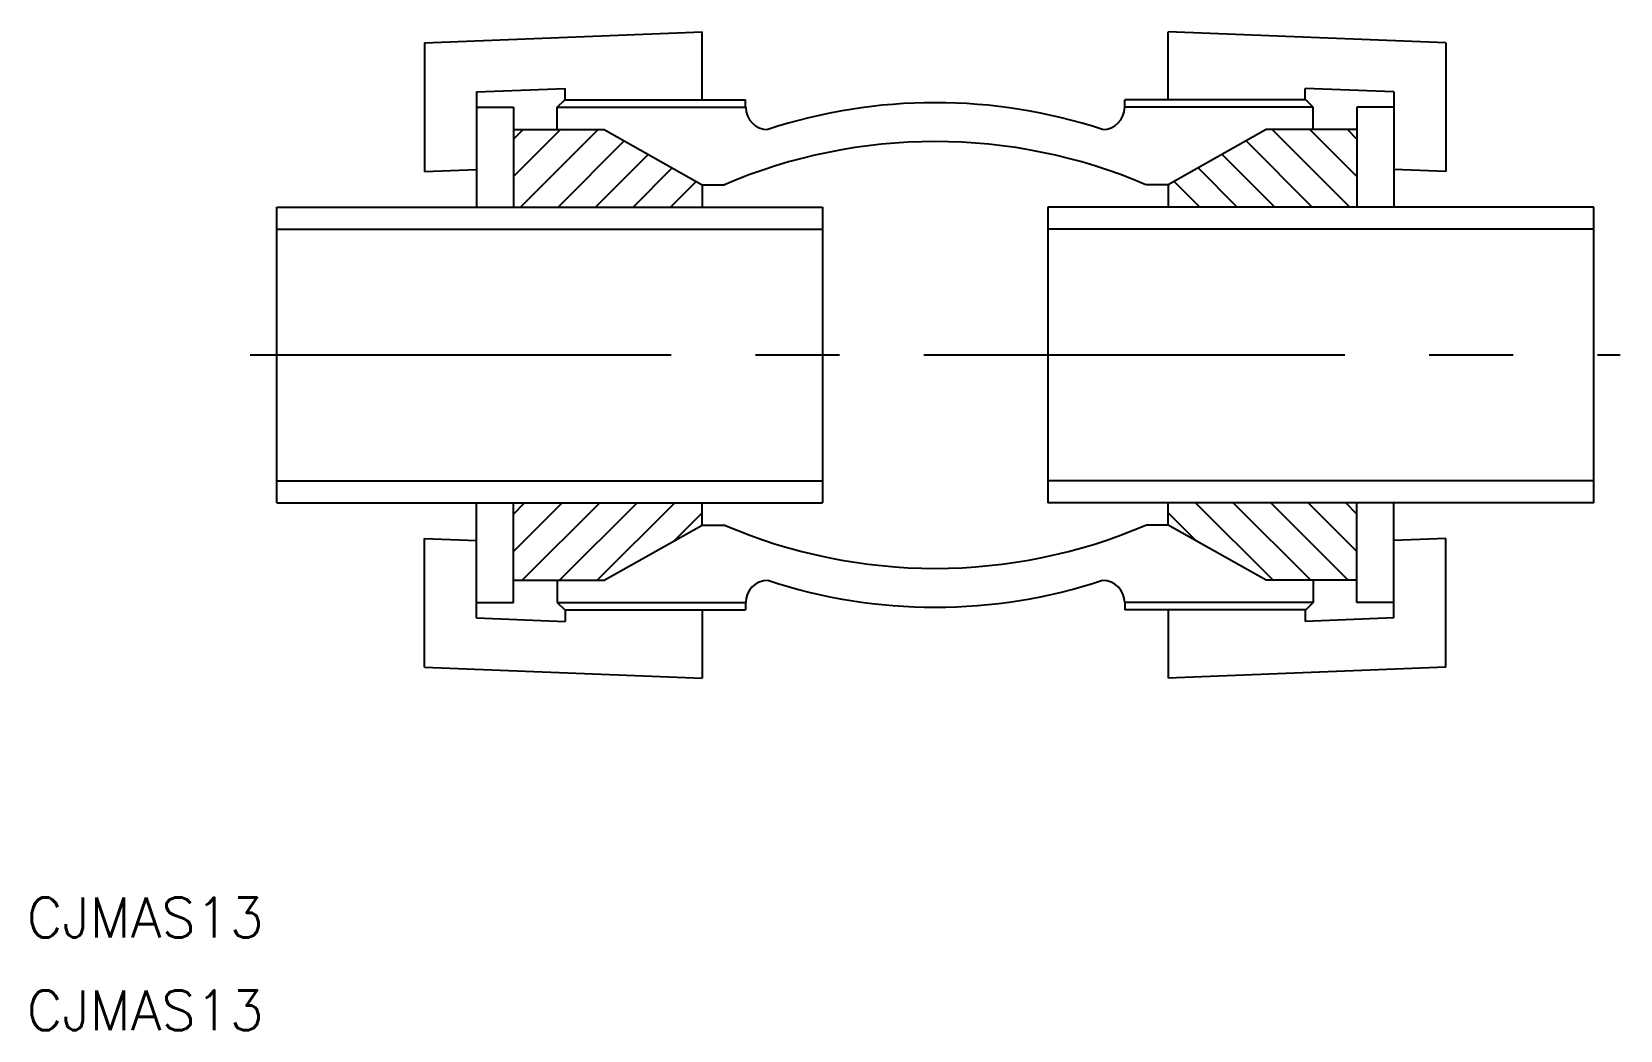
# Model space of a CAD drawing. Extents: x -68 to 52, y -51 to 24.
import ezdxf

# ---------------------------------------------------------------- set-up
doc = ezdxf.new("R2010")
doc.units = 0
doc.linetypes.add('CENTER', pattern=[50.8, 31.75, -6.35, 6.35, -6.35])
doc.layers.get('0').update_dxf_attribs({"linetype": 'CONTINUOUS'})
doc.layers.add('CENTER', color=1, linetype='CENTER')
doc.styles.get("Standard").update_dxf_attribs({"font": 'txt.shx', "height": 3, "bigfont": 'bigfont.shx'})

msp = doc.modelspace()

# ---------------------------------------------------------------- linework, layer by layer
at = {"color": 7, "linetype": 'CONTINUOUS'}
for p, q in [((-38.5, 23.55), (-17.57, 24.38)), ((-17.57, 19.24), (-17.57, 24.38)), ((38.5, 23.55), (17.57, 24.38)), ((17.57, 19.24), (17.57, 24.38)), ((-38.5, 23.55), (-38.5, 13.84)), ((38.5, 23.55), (38.5, 13.84)), ((-34.59, 19.84), (-27.9, 20.1)), ((-34.59, 19.84), (-34.59, 11.16)), ((-28.5, 18.68), (-27.94, 19.24)), ((-27.94, 19.24), (-14.3, 19.24)), ((-27.9, 19.24), (-27.9, 20.1)), ((-14.3, 18.68), (-14.3, 19.24)), ((27.94, 19.24), (14.3, 19.24)), ((14.3, 18.68), (14.3, 19.24)), ((34.59, 19.84), (27.9, 20.1)), ((27.9, 19.24), (27.9, 20.1)), ((28.5, 18.68), (27.94, 19.24)), ((34.59, 19.84), (34.59, 11.16)), ((-34.59, 18.68), (-31.8, 18.68)), ((-31.8, 18.68), (-31.8, 11.16)), ((-28.5, 17), (-28.5, 18.68)), ((28.5, 17), (28.5, 18.68)), ((31.8, 18.68), (31.8, 11.16)), ((34.59, 18.68), (31.8, 18.68)), ((-31.8, 17), (-24.97, 17)), ((-24.97, 17), (-17.57, 12.83)), ((24.97, 17), (17.57, 12.83)), ((31.8, 17), (24.97, 17)), ((-38.5, 13.84), (-34.59, 13.99)), ((38.5, 13.84), (34.59, 13.99)), ((-17.57, 12.83), (-15.9, 12.83)), ((-17.57, 12.83), (-17.57, 11.16)), ((17.57, 12.83), (15.9, 12.83)), ((17.57, 12.83), (17.57, 11.16)), ((-49.66, -11.16), (-49.66, 11.16)), ((-49.66, 11.16), (-8.5, 11.16)), ((-8.5, 11.16), (-8.5, -11.16)), ((8.5, 11.16), (8.5, -11.16)), ((49.66, 11.16), (8.5, 11.16)), ((49.66, -11.16), (49.66, 11.16)), ((-49.66, 9.49), (-8.5, 9.49)), ((49.66, 9.49), (8.5, 9.49)), ((-49.66, -9.49), (-8.5, -9.49)), ((49.66, -9.49), (8.5, -9.49)), ((-49.66, -11.16), (-8.5, -11.16)), ((-34.59, -19.84), (-34.59, -11.16)), ((-31.8, -18.68), (-31.8, -11.16)), ((-17.57, -12.83), (-17.57, -11.16)), ((49.66, -11.16), (8.5, -11.16)), ((17.57, -12.83), (17.57, -11.16)), ((31.8, -18.68), (31.8, -11.16)), ((34.59, -19.84), (34.59, -11.16)), ((-24.97, -17), (-17.57, -12.83)), ((-17.57, -12.83), (-15.9, -12.83)), ((17.57, -12.83), (15.9, -12.83)), ((24.97, -17), (17.57, -12.83)), ((-38.5, -23.55), (-38.5, -13.84)), ((-38.5, -13.84), (-34.59, -13.99)), ((38.5, -13.84), (34.59, -13.99)), ((38.5, -23.55), (38.5, -13.84)), ((-31.8, -17), (-24.97, -17)), ((-28.5, -17), (-28.5, -18.68)), ((31.8, -17), (24.97, -17)), ((28.5, -17), (28.5, -18.68)), ((-34.59, -18.68), (-31.8, -18.68)), ((-28.5, -18.68), (-27.94, -19.24)), ((-14.3, -18.68), (-14.3, -19.24)), ((14.3, -18.68), (14.3, -19.24)), ((28.5, -18.68), (27.94, -19.24)), ((34.59, -18.68), (31.8, -18.68)), ((-34.59, -19.84), (-27.9, -20.1)), ((-27.94, -19.24), (-14.3, -19.24)), ((-27.9, -19.24), (-27.9, -20.1)), ((-17.57, -19.24), (-17.57, -24.38)), ((27.94, -19.24), (14.3, -19.24)), ((17.57, -19.24), (17.57, -24.38)), ((27.9, -19.24), (27.9, -20.1)), ((34.59, -19.84), (27.9, -20.1)), ((-38.5, -23.55), (-17.57, -24.38)), ((38.5, -23.55), (17.57, -24.38))]:
    msp.add_line(p, q, dxfattribs=at)
at = {"color": 3, "linetype": 'CONTINUOUS'}
for p, q in [((-28.5, 18.68), (-14.3, 18.68)), ((28.5, 18.68), (14.3, 18.68)), ((-31.8, 16.28), (-31.08, 17)), ((-31.8, 13.45), (-28.25, 17)), ((-31.27, 11.16), (-25.42, 17)), ((31.27, 11.16), (25.42, 17)), ((31.8, 13.45), (28.25, 17)), ((31.8, 16.28), (31.08, 17)), ((-28.44, 11.16), (-23.45, 16.15)), ((28.44, 11.16), (23.45, 16.15)), ((-25.61, 11.16), (-21.64, 15.13)), ((25.61, 11.16), (21.64, 15.13)), ((-22.78, 11.16), (-19.83, 14.11)), ((22.78, 11.16), (19.83, 14.11)), ((-19.95, 11.16), (-18.02, 13.09)), ((19.95, 11.16), (18.02, 13.09)), ((-31.8, -12.01), (-30.96, -11.16)), ((-31.8, -14.83), (-28.13, -11.16)), ((-31.15, -17), (-25.3, -11.16)), ((-28.32, -17), (-22.47, -11.16)), ((-25.49, -17), (-19.64, -11.16)), ((-19.68, -14.02), (-17.57, -11.91)), ((19.68, -14.02), (17.57, -11.91)), ((25.49, -17), (19.64, -11.16)), ((28.32, -17), (22.47, -11.16)), ((31.15, -17), (25.3, -11.16)), ((31.8, -14.83), (28.13, -11.16)), ((31.8, -12.01), (30.96, -11.16)), ((-28.5, -18.68), (-14.3, -18.68)), ((28.5, -18.68), (14.3, -18.68))]:
    msp.add_line(p, q, dxfattribs=at)
at = {"color": 7, "linetype": 'CONTINUOUS'}
for centre, radius, start, end in [((-12.62, 18.68), 1.67, 180, 270), ((0, -21.3), 40.33, 71.757, 108.243), ((12.62, 18.68), 1.67, 270, 360), ((12.62, 18.68), 1.67, 270, 360), ((0, -24.23), 40.33, 66.7858, 113.2142), ((0, 24.23), 40.33, 246.7858, 293.2142), ((-12.62, -18.68), 1.67, 90, 180), ((0, 21.3), 40.33, 251.757, 288.243), ((12.62, -18.68), 1.67, 0, 90), ((12.62, -18.68), 1.67, 0, 90)]:
    msp.add_arc(centre, radius, start, end, dxfattribs=at)
at = {"layer": 'CENTER', "color": 1, "linetype": 'CENTER'}
msp.add_line((-51.66, 0), (51.66, 0), dxfattribs=at)

# ---------------------------------------------------------------- texts
at = {"color": 7, "linetype": 'CONTINUOUS'}
for p in [(-68.51, -43.94), (-68.51, -50.94)]:
    msp.add_text('CJMAS13', height=3, dxfattribs=at).set_placement(p)

doc.saveas('drawing.dxf')
